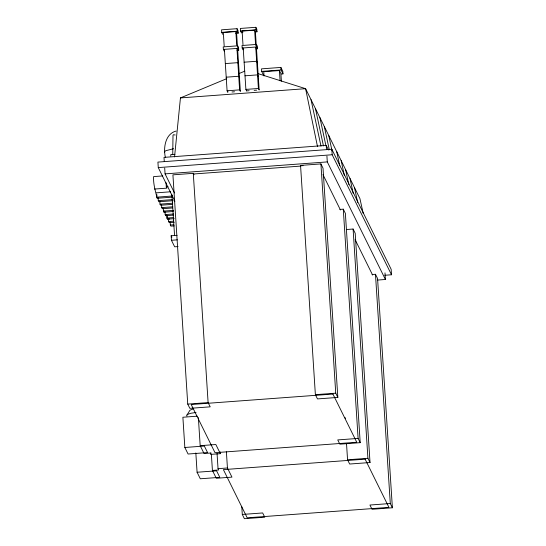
<?xml version="1.0" encoding="UTF-8"?>
<svg xmlns="http://www.w3.org/2000/svg" width="546" height="546" viewBox="0 0 546 546"><rect width="100%" height="100%" fill="white"/><g stroke="black" fill="none" stroke-linecap="round" stroke-linejoin="round"><path stroke-width="0.82" d="M165.424 157.528C163.138 148.15 165.22 133.756 176.133 131.047M174.543 156.961L180.446 97.918L226.733 78.665M172.748 154.245L173 135.367L173.341 134.739L175.184 134.992M164.605 152.32L164.708 151.522L165.766 150.71L173.648 148.71M187.039 414.926L189.831 410.408A18.462 2.73 -3.7 0 1 192.922 409.104M238.5 73.765L244.779 71.157M196.055 412.489L191.107 413.213A24.29 3.59 -3.7 0 0 186.964 416.1M235.735 33.361L238.186 33.176L238.022 30.644L237.053 28.685L221.553 29.832L221.717 32.364L222.686 34.323M255.351 31.914L256.982 31.791L256.818 29.259L255.849 27.3L240.349 28.447L240.513 30.979L241.482 32.937M221.717 32.364L237.217 31.218L238.186 33.176M240.513 30.979L256.013 29.832L256.982 31.791M237.414 45.816L236.589 33.053L235.845 31.559L223.314 32.487L224.194 46.089M242.99 44.704L242.11 31.102L254.641 30.173L255.385 31.668L256.21 44.424M237.025 50.28L238.725 50.157L238.561 47.625L237.674 45.83L223.218 46.895L223.382 49.427L224.27 51.222M255.821 48.894L257.521 48.771L257.357 46.239L256.47 44.438L242.015 45.509L242.178 48.041L243.066 49.836M223.382 49.427L237.838 48.362L238.725 50.157M242.178 48.041L256.634 46.97L257.521 48.771M225.327 63.582L237.858 62.66L238.595 64.155M244.123 62.196L256.654 61.268L257.391 62.763M281.299 74.003L282.978 73.881L282.814 71.349L280.883 67.431L261.507 68.857L261.671 71.389L263.609 75.314M261.671 71.389L281.047 69.963L282.978 73.881M281.395 81.211L280.897 73.553L279.416 70.564L263.752 71.717L264.032 75.969M226.208 77.191L238.739 76.263L239.476 77.757M245.004 75.805L257.535 74.877L258.272 76.372M224.413 49.427L227.088 90.793L239.619 89.872L240.356 91.366L237.626 49.16M243.209 48.034L245.884 89.407L258.415 88.486L259.152 89.981L256.477 48.608M232.002 91.981L234.507 91.796M245.884 89.407L246.621 90.902L249.126 90.718M254.143 90.349L256.647 90.165M180.446 97.918L305.596 88.684L359.896 198.526L363.227 213.486M174.932 154.327L171.014 154.614A7.869 0.478 85.8 0 0 170.768 156.088M328.494 149.986L326.228 145.407L164.005 157.378L164.271 161.507M384.712 275.273L391.502 274.768L391.148 269.267L331.825 149.256L157.917 162.094L158.272 167.595L174.897 201.228M158.272 167.595L332.18 154.757L391.502 274.768M164.701 168.107L165.069 173.881L327.293 161.909L385.415 279.484L377.771 280.05M193.284 173.341L172.918 174.843L187.742 404.095L189.844 408.34L210.203 406.838L208.108 402.593L193.284 173.341L193.98 174.754M300.553 165.424L320.918 163.916L323.014 168.168L337.837 397.42L317.479 398.921L315.376 394.676L300.553 165.424L303.05 165.725M162.797 175.928L153.61 176.604C153.133 184.268 155.562 191.148 157.105 198.266L172.338 197.14M193.345 174.01L301.133 166.059M166.032 182.678L166.298 186.828L167.997 186.705M154.416 189.059L166.946 188.138L166.298 186.828M156.286 192.847L170.673 191.782M156.566 197.174L172.645 195.994M158.101 197.775L158.285 200.662L172.672 199.597M173.212 200.689L158.825 201.747L158.285 200.662M159.821 201.256L160.012 204.143L172.707 203.208M172.399 204.361L160.544 205.235L160.012 204.143M161.548 204.736L161.732 207.623L172.734 206.811M172.427 207.965L162.271 208.715L161.732 207.623M163.268 208.224L163.452 211.111L173.608 210.36M163.452 211.111L163.991 212.196L173.3 211.514M164.988 211.705L165.172 214.592L173.635 213.971M165.172 214.592L165.711 215.684L173.328 215.117M166.707 215.185L166.899 218.072L173.669 217.574M166.899 218.072L167.438 219.164L174.208 218.666M168.434 218.673L168.618 221.56L173.696 221.185M339.885 209.418L343.284 209.166L345.379 213.411L360.203 442.67L339.844 444.171L337.742 439.919L358.108 438.418L360.203 442.67M174.235 222.27L169.158 222.645L168.618 221.56M170.154 222.154L170.338 225.041L173.724 224.788M174.263 225.88L170.878 226.133L170.338 225.041M178.064 246.567L174.672 246.812L171.437 240.281L171.151 235.776L177.081 235.34M171.437 240.281L177.375 239.844M346.314 229.532L353.098 229.027L355.2 233.279L370.024 462.53L349.665 464.032L347.563 459.787L346.519 443.652M372.072 274.529L375.464 274.276L377.566 278.521L392.39 507.78L372.031 509.282L369.929 505.03L390.294 503.528L392.39 507.78M187.742 404.095L208.108 402.593M315.376 394.676L335.742 393.175L337.837 397.42M197.297 416.175L182.883 417.24L184.841 447.481L188.07 454.019L207.569 452.579L204.34 446.041L184.841 447.481M200.177 445.673L215.841 444.519L220.366 453.665L210.968 454.361L210.319 453.05L204.054 453.514L200.177 445.673L198.362 417.581M217.049 453.351L218.038 468.666L227.436 467.977L231.961 477.122L216.298 478.276L212.421 470.44L211.377 454.32M347.563 459.787L367.922 458.285L370.024 462.53M212.421 470.44L218.687 469.976L218.038 468.666M197.079 472.249L216.578 470.809L219.806 477.34L200.307 478.781L197.079 472.249L195.83 452.927M242.294 514.455L262.66 512.953L264.755 517.198L244.396 518.7L242.294 514.455L241.803 506.811M257.692 73.519L305.596 88.684L317.458 146.41M344.881 417.356L345.4 418.379M322.945 174.59L340.438 209.978M355.132 239.701L372.625 275.088M242.11 31.102L242.854 32.596M227.088 90.793L227.825 92.294L227.716 90.588M165.069 173.881L174.508 192.97M171.151 235.776L171.867 237.23M354.456 187.524L357.657 202.43M350.027 178.556L353.221 193.461M345.591 169.588L348.792 184.493M341.161 160.62L344.355 175.525M336.725 151.651L339.748 165.731M328.767 135.551L331.961 150.457M324.331 126.583L329.306 149.768M319.901 117.615L325.942 145.775M315.465 108.647L323.457 145.912M311.036 99.679L320.98 146.055M384.985 272.884L385.415 279.484M375.464 274.276L390.294 503.528M353.098 229.027L367.922 458.285M343.284 209.166L358.108 438.418M331.825 149.256L332.18 154.757M326.228 145.407L326.494 149.529M326.924 156.136L327.293 161.909M320.918 163.916L335.742 393.175M280.883 67.431L281.047 69.963M279.416 70.564L280.078 80.767M255.849 27.3L256.013 29.832M256.47 44.438L256.634 46.97M254.641 30.173L255.63 45.448M255.74 47.113L258.415 88.486M246.512 89.203L246.621 90.902M237.053 28.685L237.217 31.218M237.674 45.83L237.838 48.362M235.845 31.559L236.725 45.168M236.944 48.498L239.619 89.872M226.392 451.801L227.436 467.977M220.256 451.965L220.366 453.665M210.858 452.654L210.968 454.361M171.929 194.799L174.549 235.36M168.878 218.318L168.967 219.758M167.247 216.277L167.438 219.164M165.622 214.237L165.711 215.684M163.896 210.756L163.991 212.196M156.873 194.656L156.961 196.103M332.93 394.055L191.202 404.518L215.022 452.702L356.75 442.246L332.93 394.055M365.117 459.166L223.382 469.628L247.201 517.813L388.936 507.357L365.117 459.166"/></g></svg>
